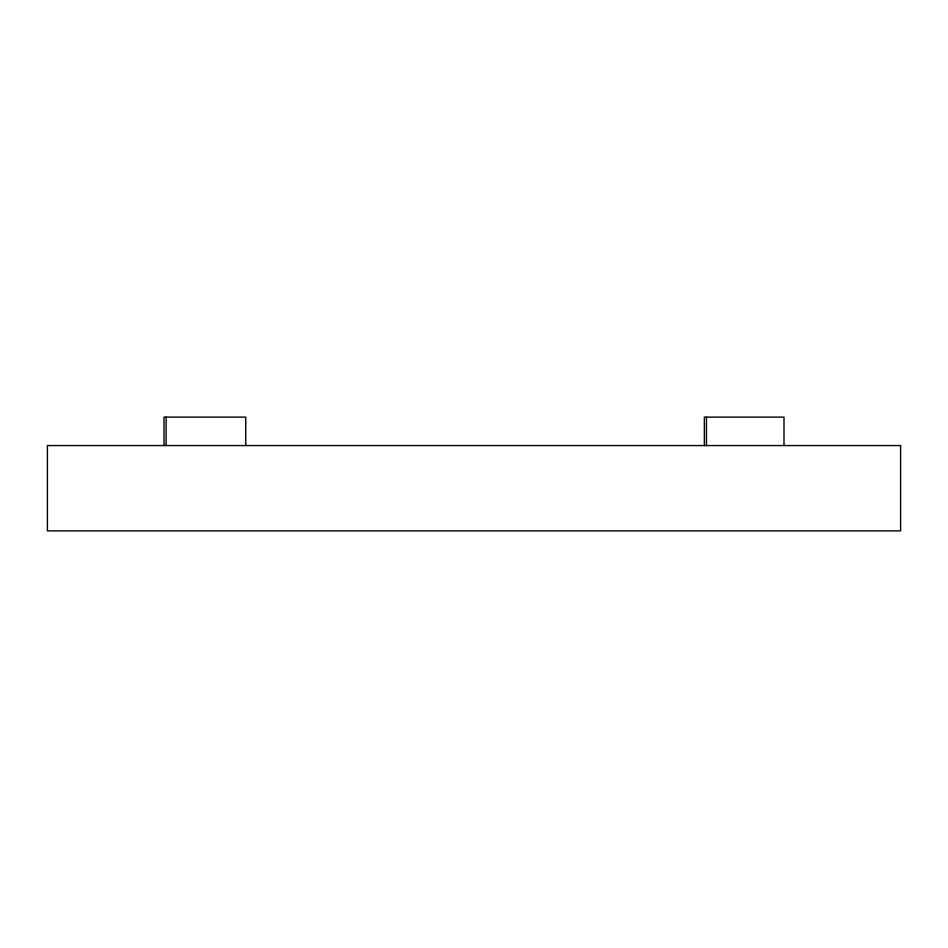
<?xml version="1.0" encoding="UTF-8"?>
<svg xmlns="http://www.w3.org/2000/svg" width="948" height="948" viewBox="0 0 948 948"><rect width="100%" height="100%" fill="white"/><g stroke="black" fill="none" stroke-linecap="round" stroke-linejoin="round"><path stroke-width="1.42" d="M783.996 445.56L783.996 417.12L704.364 417.12L704.364 445.56M706.473 417.12L706.473 445.56M245.745 445.56L245.745 417.12L164.004 417.12L164.004 445.56M166.113 417.12L166.113 445.56M900.6 445.56L47.4 445.56L47.4 530.88L900.6 530.88L900.6 445.56"/></g></svg>
